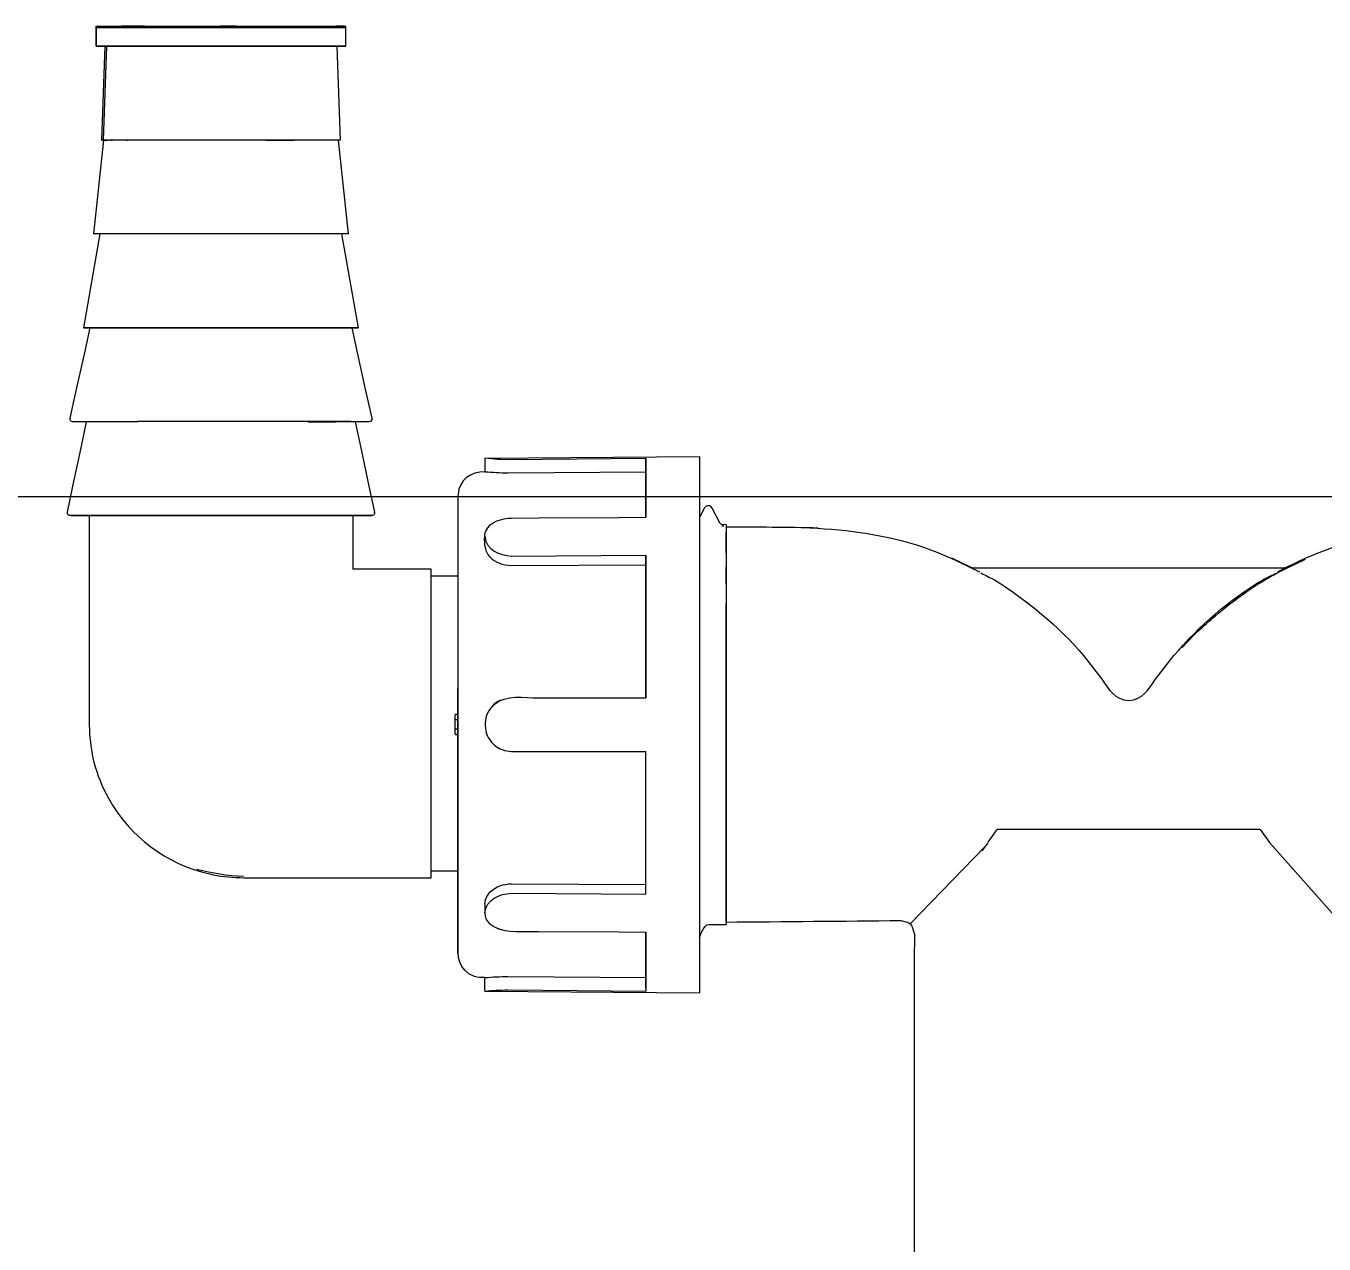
# Model space of a CAD drawing. Header units: millimetres. Extents: x 976 to 9349, y -1578 to 2211.
# Drawn here: x 3381.65 to 3391.32, y 1235.35 to 1244.43 of the extents above; entities that cross this region are included whole.
import ezdxf

# ---------------------------------------------------------------- set-up
doc = ezdxf.new("R2010")
doc.units = ezdxf.units.MM
doc.layers.add('Inst - odpływ', color=35, linetype='Continuous')
doc.layers.add('Płytki', color=254, linetype='Continuous')

# ---------------------------------------------------------------- blocks, each defined once
blk = doc.blocks.new('Z$W@#6654')
at = {"lineweight": -3}
blk.add_lwpolyline([(2.0771, 17.1956), (0.2171, 17.1956), (0.2171, 17.0584), (2.0771, 17.0584), (2.0771, 17.1956)], close=True, dxfattribs=at)
for points in [[(0.2171, 17.2084), (0.2171, 17.2084), (2.0771, 17.2084), (2.0771, 17.2084)], [(0.2171, 17.0584), (0.2171, 17.0584), (0.2171, 17.2084), (0.2171, 17.2084)], [(0.5771, 17.2084), (0.5771, 17.2084), (0.4052, 17.2084), (0.4052, 17.2084)], [(0.5105, 17.2084), (0.5105, 17.2084), (1.7125, 17.2084), (1.7125, 17.2084)], [(1.2637, 17.2084), (1.2637, 17.2084), (1.1416, 17.2084), (1.1416, 17.2084)], [(1.2619, 17.2084), (1.2619, 17.2084), (1.4986, 17.2084), (1.4986, 17.2084)], [(1.3784, 17.2084), (1.3784, 17.2084), (1.8029, 17.2084), (1.8029, 17.2084)], [(2.0686, 17.2084), (2.0686, 17.2084), (2.0038, 17.2084), (2.0038, 17.2084)], [(2.0771, 17.0584), (2.0771, 17.0584), (2.0771, 17.2084), (2.0771, 17.2084)], [(2.0771, 17.0584), (2.0771, 17.0584), (0.2171, 17.0584), (0.2171, 17.0584)], [(0.2336, 17.0584), (0.2336, 17.0584), (0.2255, 17.0584), (0.2255, 17.0584)], [(0.2822, 17.0584), (0.2822, 17.0584), (0.2571, 16.3584), (0.2571, 16.3584)], [(0.2729, 16.3584), (0.2729, 16.3584), (0.2975, 17.0584), (0.2975, 17.0584)], [(1.4986, 17.0584), (1.4986, 17.0584), (1.3784, 17.0584), (1.3784, 17.0584)], [(1.6121, 17.0584), (1.6121, 17.0584), (1.4895, 17.0584), (1.4895, 17.0584)], [(1.7125, 17.0584), (1.7125, 17.0584), (1.5952, 17.0584), (1.5952, 17.0584)], [(1.6937, 17.0584), (1.6937, 17.0584), (1.8029, 17.0584), (1.8029, 17.0584)], [(1.7838, 17.0584), (1.7838, 17.0584), (2.0686, 17.0584), (2.0686, 17.0584)], [(2.0121, 17.0584), (2.0121, 17.0584), (2.0371, 16.3584), (2.0371, 16.3584)], [(0.2707, 16.3584), (0.2707, 16.3584), (0.1972, 15.6584), (0.1972, 15.6584)], [(2.0371, 16.3584), (2.0371, 16.3584), (0.2571, 16.3584), (0.2571, 16.3584)], [(0.2652, 16.3584), (0.2652, 16.3584), (0.302, 16.3584), (0.302, 16.3584)], [(0.3273, 16.3584), (0.3273, 16.3584), (0.3398, 16.3584), (0.3398, 16.3584)], [(0.6144, 16.3584), (0.6144, 16.3584), (0.3418, 16.3584), (0.3418, 16.3584)], [(0.4436, 16.3584), (0.4436, 16.3584), (0.4543, 16.3584), (0.4543, 16.3584)], [(0.5292, 16.3584), (0.5292, 16.3584), (0.4614, 16.3584), (0.4614, 16.3584)], [(0.8159, 16.3584), (0.8159, 16.3584), (0.6061, 16.3584), (0.6061, 16.3584)], [(1.2669, 16.3584), (1.2669, 16.3584), (0.8108, 16.3584), (0.8108, 16.3584)], [(1.4881, 16.3584), (1.4881, 16.3584), (1.265, 16.3584), (1.265, 16.3584)], [(1.4748, 16.3584), (1.4748, 16.3584), (1.3756, 16.3584), (1.3756, 16.3584)], [(1.4829, 16.3584), (1.4829, 16.3584), (1.6926, 16.3584), (1.6926, 16.3584)], [(1.8572, 16.3584), (1.8572, 16.3584), (1.6843, 16.3584), (1.6843, 16.3584)], [(2.0157, 16.3584), (2.0157, 16.3584), (1.9578, 16.3584), (1.9578, 16.3584)], [(2.0291, 16.3584), (2.0291, 16.3584), (1.9936, 16.3584), (1.9936, 16.3584)], [(2.0972, 15.6584), (2.0972, 15.6584), (2.0235, 16.3584), (2.0235, 16.3584)], [(0.2456, 15.6584), (0.2456, 15.6584), (0.1221, 14.9584), (0.1221, 14.9584)], [(2.0972, 15.6584), (2.0972, 15.6584), (0.1972, 15.6584), (0.1972, 15.6584)], [(2.1721, 14.9584), (2.1721, 14.9584), (2.0487, 15.6584), (2.0487, 15.6584)], [(0.1241, 14.9584), (0.1241, 14.9584), (2.1701, 14.9584), (2.1701, 14.9584)], [(0.2072, 14.9584), (0.2072, 14.9584), (0.1221, 14.9584), (0.1221, 14.9584)], [(2.1629, 14.9584), (2.1629, 14.9584), (0.1315, 14.9584), (0.1315, 14.9584)], [(0.1315, 14.9584), (0.1315, 14.9584), (0.1723, 14.9584), (0.1723, 14.9584)], [(0.1315, 14.9584), (0.1315, 14.9584), (0.1743, 14.9584), (0.1743, 14.9584)], [(0.1589, 14.9584), (0.1589, 14.9584), (0.1723, 14.9584), (0.1723, 14.9584)], [(0.203, 14.9584), (0.203, 14.9584), (0.5546, 14.9584), (0.5546, 14.9584)], [(0.6597, 14.9584), (0.6597, 14.9584), (0.524, 14.9584), (0.524, 14.9584)], [(0.7787, 14.9584), (0.7787, 14.9584), (0.6346, 14.9584), (0.6346, 14.9584)], [(0.9017, 14.9584), (0.9017, 14.9584), (0.7597, 14.9584), (0.7597, 14.9584)], [(1.285, 14.9584), (1.285, 14.9584), (0.889, 14.9584), (0.889, 14.9584)], [(1.9649, 14.9584), (1.9649, 14.9584), (1.2782, 14.9584), (1.2782, 14.9584)], [(2.0377, 14.9584), (2.0377, 14.9584), (1.9248, 14.9584), (1.9248, 14.9584)], [(2.0952, 14.9584), (2.0952, 14.9584), (1.994, 14.9584), (1.994, 14.9584)], [(2.0488, 14.9584), (2.0488, 14.9584), (2.1372, 14.9584), (2.1372, 14.9584)], [(2.1721, 14.9584), (2.1721, 14.9584), (2.1132, 14.9584), (2.1132, 14.9584)], [(2.1629, 14.9584), (2.1629, 14.9584), (2.12, 14.9584), (2.12, 14.9584)], [(2.1629, 14.9584), (2.1629, 14.9584), (2.1219, 14.9584), (2.1219, 14.9584)], [(2.1372, 14.9584), (2.1372, 14.9584), (2.1219, 14.9584), (2.1219, 14.9584)], [(0.0411, 14.2584), (0.0279, 14.2584), (0.0202, 14.2719), (0.0228, 14.2837)], [(2.2532, 14.2584), (1.5162, 14.2627), (0.7791, 14.2584), (0.0421, 14.2584)], [(1.798, 14.2585), (1.798, 14.2585), (2.0003, 14.2585), (2.0003, 14.2585)], [(2.2715, 14.2837), (2.2741, 14.2719), (2.2663, 14.2584), (2.2532, 14.2584)], [(3.1141, 13.986), (3.1141, 13.986), (4.7141, 14), (4.7141, 14)], [(3.1141, 13.986), (3.1141, 13.986), (3.1141, 13.886), (3.1141, 13.886)], [(4.3141, 13.5461), (4.3141, 13.5461), (4.3141, 13.9865), (4.3141, 13.9865)], [(4.3141, 13.9865), (4.3141, 13.9865), (4.3141, 13.5461), (4.3141, 13.5461)], [(4.3141, 13.6358), (4.3141, 13.6358), (4.3141, 13.9655), (4.3141, 13.9655)], [(4.7141, 14), (4.7141, 14), (4.7141, 10), (4.7141, 10)], [(4.7141, 13.9996), (4.7141, 13.9996), (4.7141, 10.0005), (4.7141, 10.0005)], [(3.1141, 13.886), (3.0113, 13.8851), (2.922, 13.8251), (2.9144, 13.7156)], [(3.1141, 13.886), (3.1713, 13.8807), (3.2283, 13.8783), (3.2857, 13.8771)], [(3.2857, 13.8771), (3.2857, 13.8771), (4.3141, 13.886), (4.3141, 13.886)], [(4.3141, 13.7578), (4.3141, 13.7578), (4.3141, 13.8917), (4.3141, 13.8917)], [(4.3141, 13.841), (4.3141, 13.841), (4.3141, 13.886), (4.3141, 13.886)], [(4.3141, 13.5461), (4.3141, 13.5461), (4.3141, 13.7791), (4.3141, 13.7791)], [(4.3141, 13.7634), (4.3141, 13.7634), (4.3141, 13.6733), (4.3141, 13.6733)], [(2.9141, 13.6972), (2.9141, 13.6972), (2.9141, 10.5), (2.9141, 10.5)], [(4.3141, 13.5461), (4.3141, 13.5461), (4.3141, 13.7094), (4.3141, 13.7094)], [(0.0209, 13.5584), (0.0079, 13.5584), (0, 13.5717), (0.0025, 13.5834)], [(2.2724, 13.5584), (2.2724, 13.5584), (0.0218, 13.5584), (0.0218, 13.5584)], [(0.0319, 13.5584), (0.0319, 13.5584), (2.2724, 13.5584), (2.2724, 13.5584)], [(0.5496, 13.5584), (0.5496, 13.5584), (0.3537, 13.5584), (0.3537, 13.5584)], [(0.463, 13.5584), (0.463, 13.5584), (0.6556, 13.5584), (0.6556, 13.5584)], [(0.7757, 13.5584), (0.7757, 13.5584), (0.5845, 13.5584), (0.5845, 13.5584)], [(1.4405, 13.5584), (1.4405, 13.5584), (0.7219, 13.5584), (0.7219, 13.5584)], [(2.0449, 13.5584), (2.0449, 13.5584), (1.2793, 13.5584), (1.2793, 13.5584)], [(1.5615, 13.5584), (1.5615, 13.5584), (1.7103, 13.5584), (1.7103, 13.5584)], [(2.2734, 13.5584), (2.2734, 13.5584), (1.8098, 13.5585), (1.8098, 13.5585)], [(2.0158, 13.5585), (2.0158, 13.5585), (1.8098, 13.5585), (1.8098, 13.5585)], [(1.9487, 13.5584), (1.9487, 13.5584), (1.8474, 13.5584), (1.8474, 13.5584)], [(1.8819, 13.5584), (1.8819, 13.5584), (2.0145, 13.5584), (2.0145, 13.5584)], [(2.1248, 13.5584), (2.1248, 13.5584), (1.9314, 13.5584), (1.9314, 13.5584)], [(2.188, 13.5584), (2.188, 13.5584), (2.0012, 13.5584), (2.0012, 13.5584)], [(2.1301, 13.5584), (2.1301, 13.5584), (2.1301, 13.1584), (2.1301, 13.1584)], [(2.2918, 13.5834), (2.2941, 13.5723), (2.2878, 13.561), (2.2763, 13.5588)], [(2.2897, 13.5825), (2.2897, 13.5825), (2.2876, 13.5825), (2.2876, 13.5825)], [(2.2898, 13.5821), (2.2898, 13.5821), (2.2876, 13.5825), (2.2876, 13.5825)], [(4.3141, 13.5461), (4.3141, 13.5461), (4.3141, 13.6316), (4.3141, 13.6316)], [(4.752, 13.6156), (4.752, 13.6156), (4.7141, 13.5431), (4.7141, 13.5431)], [(4.8015, 13.6236), (4.7865, 13.6375), (4.7619, 13.6337), (4.752, 13.6156)], [(4.8815, 13.491), (4.8733, 13.496), (4.8699, 13.4963), (4.8655, 13.5045)], [(4.9141, 13.4896), (4.9141, 13.4896), (4.8802, 13.4913), (4.8802, 13.4913)], [(4.8815, 13.491), (4.8846, 13.4884), (4.8844, 13.484), (4.8845, 13.4802)], [(4.895, 13.4785), (4.895, 13.4785), (4.8845, 13.4802), (4.8845, 13.4802)], [(4.8948, 13.4784), (4.8948, 13.4784), (4.8896, 13.4789), (4.8896, 13.4789)], [(4.9141, 13.4896), (4.9141, 13.4896), (4.9141, 10.5105), (4.9141, 10.5105)], [(4.9141, 13.4896), (4.9141, 13.4896), (4.9141, 13.4585), (4.9141, 13.4585)], [(4.9141, 13.4841), (4.9141, 13.4841), (4.9141, 13.4656), (4.9141, 13.4656)], [(4.9141, 13.4759), (4.9141, 13.4759), (4.9141, 13.4217), (4.9141, 13.4217)], [(5.5997, 13.4645), (5.3716, 13.4736), (5.1424, 13.4699), (4.9141, 13.4719)], [(3.1141, 13.4043), (3.1242, 13.303), (3.2234, 13.2615), (3.3141, 13.2571)], [(4.9141, 13.2788), (4.9141, 13.2788), (4.9141, 13.4362), (4.9141, 13.4362)], [(3.1141, 13.3336), (3.1175, 13.2995), (3.1289, 13.2737), (3.1523, 13.2481)], [(3.3141, 13.2571), (3.3141, 13.2571), (4.3141, 13.2632), (4.3141, 13.2632)], [(4.3141, 13.2632), (4.3141, 13.2632), (4.3141, 12.2), (4.3141, 12.2)], [(4.3141, 12.2), (4.3141, 12.2), (4.3141, 13.2632), (4.3141, 13.2632)], [(4.9141, 13.2853), (4.9141, 13.2853), (4.9141, 13.1743), (4.9141, 13.1743)], [(4.9141, 13.2788), (4.9141, 13.2788), (4.9141, 13.2853), (4.9141, 13.2853)], [(2.7142, 10.8584), (2.7142, 10.8584), (2.7142, 13.1577), (2.7142, 13.1577)], [(2.7142, 12.3082), (2.7142, 12.3082), (2.7142, 13.1584), (2.7142, 13.1584)], [(2.9141, 13.2347), (2.9141, 13.2347), (2.9141, 11.7965), (2.9141, 11.7965)], [(3.1459, 13.2552), (3.1933, 13.2079), (3.2479, 13.1892), (3.3141, 13.186)], [(3.3141, 13.186), (3.3141, 13.186), (4.3141, 13.1922), (4.3141, 13.1922)], [(4.3141, 12.3554), (4.3141, 12.3554), (4.3141, 13.1922), (4.3141, 13.1922)], [(4.3141, 12.7379), (4.3141, 12.7379), (4.3141, 13.1922), (4.3141, 13.1922)], [(4.9141, 13.0486), (4.9141, 13.0486), (4.9141, 13.1775), (4.9141, 13.1775)], [(9.2315, 13.2401), (9.2315, 13.2401), (9.0262, 13.1397), (9.0262, 13.1397)], [(9.0262, 13.1345), (9.0262, 13.1345), (9.2315, 13.2347), (9.2315, 13.2347)], [(2.7142, 13.1584), (2.7142, 13.1584), (2.1301, 13.1584), (2.1301, 13.1584)], [(2.7142, 13.1084), (2.7142, 13.1084), (2.9141, 13.1084), (2.9141, 13.1084)], [(6.8124, 13.1314), (6.846, 13.1124), (6.8805, 13.0953), (6.9155, 13.0789)], [(6.9144, 13.0793), (7.1626, 12.9228), (7.387, 12.7386), (7.5771, 12.5144)], [(4.3141, 13.0153), (4.3141, 13.0153), (4.3141, 12.8851), (4.3141, 12.8851)], [(4.9141, 13.0503), (4.9141, 13.0503), (4.9141, 12.9022), (4.9141, 12.9022)], [(4.9141, 12.7359), (4.9141, 12.7359), (4.9141, 12.9055), (4.9141, 12.9055)], [(4.3141, 12.7518), (4.3141, 12.7518), (4.3141, 12.2), (4.3141, 12.2)], [(4.9141, 10.9389), (4.9141, 10.9389), (4.9141, 12.7448), (4.9141, 12.7448)], [(4.9141, 12.5629), (4.9141, 12.5629), (4.9141, 12.7448), (4.9141, 12.7448)], [(7.5771, 12.5144), (7.5771, 12.5144), (7.7134, 12.3396), (7.7134, 12.3396)], [(8.1148, 12.3396), (8.1148, 12.3396), (8.251, 12.5144), (8.251, 12.5144)], [(4.9141, 12.3838), (4.9141, 12.3838), (4.9141, 11.7997), (4.9141, 11.7997)], [(2.9141, 12.0381), (2.9141, 12.0381), (2.9141, 12.2692), (2.9141, 12.2692)], [(2.9141, 12.0381), (2.9141, 12.0381), (2.9141, 12.2036), (2.9141, 12.2036)], [(3.1832, 12.1512), (3.2727, 12.227), (3.4101, 12.2), (3.5141, 12.2)], [(3.2312, 12.182), (3.1253, 12.1328), (3.0935, 12.017), (3.1339, 11.9138)], [(2.9141, 12.075), (2.9141, 12.075), (2.8941, 12.075), (2.8941, 12.075)], [(2.8941, 12.0375), (2.8941, 12.0375), (2.9141, 12.0375), (2.9141, 12.0375)], [(2.8941, 12.05), (2.8941, 12.05), (2.8941, 12.075), (2.8941, 12.075)], [(2.8941, 12.0417), (2.8941, 12.0417), (2.8941, 12.075), (2.8941, 12.075)], [(2.8941, 12.05), (2.8941, 12.05), (2.8941, 12.075), (2.8941, 12.075)], [(2.8941, 12.05), (2.8941, 12.05), (2.8941, 12.0709), (2.8941, 12.0709)], [(2.8941, 12.0417), (2.8941, 12.0417), (2.8941, 12.0625), (2.8941, 12.0625)], [(2.8941, 11.9333), (2.8941, 11.9333), (2.8941, 12.0542), (2.8941, 12.0542)], [(2.8941, 12.0292), (2.8941, 12.0292), (2.8941, 12.0542), (2.8941, 12.0542)], [(2.9141, 11.8929), (2.9141, 11.9411), (2.9141, 11.9893), (2.9141, 12.0375)], [(2.9141, 12.0042), (2.9141, 12.0042), (2.9141, 12.0125), (2.9141, 12.0125)], [(2.9141, 11.9662), (2.9141, 11.9662), (2.8941, 11.9667), (2.8941, 11.9667)], [(2.8941, 11.9292), (2.8941, 11.9292), (2.9141, 11.9292), (2.9141, 11.9292)], [(2.9141, 11.925), (2.9141, 11.925), (2.8941, 11.925), (2.8941, 11.925)], [(2.8941, 11.9292), (2.8941, 11.9292), (2.8941, 11.95), (2.8941, 11.95)], [(2.9141, 11.9959), (2.9141, 11.9959), (2.9141, 11.9979), (2.9141, 11.9979)], [(2.9141, 11.7719), (2.9141, 11.7719), (2.9141, 11.9662), (2.9141, 11.9662)], [(2.9141, 11.9333), (2.9141, 11.9333), (2.9141, 11.3955), (2.9141, 11.3955)], [(2.9141, 11.581), (2.9141, 11.581), (2.9141, 11.9292), (2.9141, 11.9292)], [(2.9141, 11.925), (2.9141, 11.925), (2.9141, 11.9292), (2.9141, 11.9292)], [(3.1222, 11.9436), (3.1413, 11.8882), (3.1771, 11.8431), (3.2312, 11.818)], [(2.9141, 10.294), (2.9141, 10.294), (2.9141, 11.8929), (2.9141, 11.8929)], [(3.1832, 11.8488), (3.2216, 11.8163), (3.2648, 11.8035), (3.3141, 11.8)], [(3.3141, 11.8), (3.3141, 11.8), (4.3141, 11.8), (4.3141, 11.8)], [(4.3141, 10.7368), (4.3141, 10.7368), (4.3141, 11.8), (4.3141, 11.8)], [(4.3141, 10.7368), (4.3141, 10.7368), (4.3141, 11.8), (4.3141, 11.8)], [(4.3141, 10.8079), (4.3141, 10.8079), (4.3141, 11.8), (4.3141, 11.8)], [(4.3141, 10.9838), (4.3141, 10.9838), (4.3141, 11.8), (4.3141, 11.8)], [(2.9141, 11.6012), (2.9141, 11.6012), (2.9141, 10.8905), (2.9141, 10.8905)], [(4.9141, 11.4294), (4.9141, 11.4294), (4.9141, 11.2552), (4.9141, 11.2552)], [(2.9141, 11.0484), (2.9141, 11.0484), (2.9141, 11.2425), (2.9141, 11.2425)], [(6.866, 11.1228), (6.866, 11.1228), (6.9335, 11.217), (6.9335, 11.217)], [(8.8947, 11.217), (8.8947, 11.217), (6.9335, 11.217), (6.9335, 11.217)], [(8.7365, 11.217), (8.7365, 11.217), (7.1594, 11.217), (7.1594, 11.217)], [(8.8947, 11.217), (8.8947, 11.217), (8.9639, 11.1205), (8.9639, 11.1205)], [(2.9141, 11.0825), (2.9141, 11.0825), (2.9141, 10.5003), (2.9141, 10.5003)], [(6.841, 11.0895), (6.841, 11.0895), (6.2846, 10.5148), (6.2846, 10.5148)], [(6.8631, 11.1188), (6.8631, 11.1188), (6.8188, 11.0602), (6.8188, 11.0602)], [(8.9639, 11.1205), (8.9639, 11.1205), (9.5285, 10.4863), (9.5285, 10.4863)], [(2.9141, 10.7456), (2.9141, 10.7456), (2.9141, 10.9377), (2.9141, 10.9377)], [(4.3141, 10.9848), (4.3141, 10.9848), (4.3141, 11.0229), (4.3141, 11.0229)], [(4.9141, 10.5239), (4.9141, 10.5239), (4.9141, 10.9622), (4.9141, 10.9622)], [(1.3142, 10.8682), (1.1944, 10.8714), (1.0834, 10.8902), (0.9678, 10.9211)], [(2.9141, 10.9084), (2.9141, 10.9084), (2.7142, 10.9084), (2.7142, 10.9084)], [(2.9141, 10.3421), (2.9141, 10.3421), (2.9141, 10.8146), (2.9141, 10.8146)], [(2.9141, 10.4988), (2.9141, 10.4988), (2.9141, 10.81), (2.9141, 10.81)], [(3.1141, 10.6664), (3.1181, 10.7069), (3.1343, 10.7333), (3.1628, 10.7618)], [(3.1141, 10.5957), (3.1242, 10.6971), (3.2234, 10.7385), (3.3141, 10.743)], [(3.1523, 10.7518), (3.198, 10.795), (3.2524, 10.811), (3.3141, 10.8141)], [(3.3141, 10.8141), (3.3141, 10.8141), (4.3141, 10.8079), (4.3141, 10.8079)], [(3.3141, 10.743), (3.3141, 10.743), (4.3141, 10.7368), (4.3141, 10.7368)], [(2.9141, 10.4072), (2.9141, 10.4072), (2.9141, 10.6111), (2.9141, 10.6111)], [(2.9141, 10.548), (2.9141, 10.548), (2.9141, 10.3041), (2.9141, 10.3041)], [(3.1162, 10.5757), (3.1297, 10.5188), (3.1787, 10.4921), (3.229, 10.4729)], [(2.9141, 10.2945), (2.9141, 10.2945), (2.9141, 10.5144), (2.9141, 10.5144)], [(3.1832, 10.4924), (3.2856, 10.442), (3.4034, 10.4596), (3.5141, 10.4589)], [(4.3141, 10.454), (4.3141, 10.454), (4.3141, 10.0136), (4.3141, 10.0136)], [(4.3141, 10.0345), (4.3141, 10.0345), (4.3141, 10.454), (4.3141, 10.454)], [(4.3141, 10.454), (4.3141, 10.454), (4.3141, 10.3684), (4.3141, 10.3684)], [(4.7141, 10.4128), (4.7179, 10.4202), (4.7451, 10.5103), (4.7841, 10.5105)], [(4.7841, 10.5105), (4.7841, 10.5105), (4.9141, 10.5105), (4.9141, 10.5105)], [(4.9141, 10.5281), (5.3475, 10.5319), (5.7808, 10.5357), (6.2142, 10.5395)], [(4.9141, 10.531), (4.9141, 10.531), (4.9141, 10.5105), (4.9141, 10.5105)], [(4.9141, 10.531), (4.9141, 10.531), (4.9141, 10.5105), (4.9141, 10.5105)], [(6.2142, 10.5395), (6.2142, 10.5395), (6.2616, 10.5278), (6.2616, 10.5278)], [(6.2616, 10.5278), (6.3019, 10.5169), (6.3062, 10.4707), (6.3141, 10.4404)], [(4.3141, 10.2906), (4.3141, 10.2906), (4.3141, 10.4397), (4.3141, 10.4397)], [(4.3141, 10.3641), (4.3141, 10.3641), (4.3141, 10.221), (4.3141, 10.221)], [(4.3141, 10.3381), (4.3141, 10.3381), (4.3141, 10.1184), (4.3141, 10.1184)], [(4.3141, 10.2505), (4.3141, 10.2505), (4.3141, 10.1437), (4.3141, 10.1437)], [(4.3141, 10.1082), (4.3141, 10.1082), (4.3141, 10.2423), (4.3141, 10.2423)], [(3.1141, 10.114), (3.1713, 10.1194), (3.2283, 10.1217), (3.2857, 10.1229)], [(3.1141, 10.014), (3.1141, 10.014), (3.1141, 10.114), (3.1141, 10.114)], [(3.2857, 10.1229), (3.2857, 10.1229), (4.3141, 10.1141), (4.3141, 10.1141)], [(4.3141, 10.1591), (4.3141, 10.1591), (4.3141, 10.0136), (4.3141, 10.0136)], [(3.1141, 10.014), (3.1141, 10.014), (4.7141, 10), (4.7141, 10)], [(3.1141, 10.014), (3.1731, 10.0184), (3.2264, 10.0214), (3.2857, 10.0224)], [(3.2857, 10.0224), (3.2857, 10.0224), (4.3141, 10.0136), (4.3141, 10.0136)]]:
    blk.add_open_spline(points, degree=3, dxfattribs=at)
for points, knots in [([(0.0228, 14.2837), (0.0228, 14.2837), (0.0661, 14.4789), (0.0661, 14.4789), (0.0661, 14.4789), (0.0661, 14.4789), (0.129, 14.7631), (0.129, 14.7631), (0.129, 14.7631), (0.129, 14.7631), (0.1723, 14.9584), (0.1723, 14.9584)], [0, 0, 0, 0, 0.25, 0.25, 0.25, 0.25, 0.5, 0.5, 0.5, 0.5, 1, 1, 1, 1]), ([(2.1219, 14.9584), (2.1219, 14.9584), (2.1652, 14.7631), (2.1652, 14.7631), (2.1652, 14.7631), (2.1652, 14.7631), (2.2283, 14.4789), (2.2283, 14.4789), (2.2283, 14.4789), (2.2283, 14.4789), (2.2715, 14.2837), (2.2715, 14.2837)], [0, 0, 0, 0, 0.25, 0.25, 0.25, 0.25, 0.5, 0.5, 0.5, 0.5, 1, 1, 1, 1]), ([(0.0025, 13.5834), (0.0025, 13.5834), (0.0441, 13.779), (0.0441, 13.779), (0.0441, 13.779), (0.0441, 13.779), (0.1043, 14.0627), (0.1043, 14.0627), (0.1043, 14.0627), (0.1043, 14.0627), (0.1459, 14.2584), (0.1459, 14.2584)], [0, 0, 0, 0, 0.25, 0.25, 0.25, 0.25, 0.5, 0.5, 0.5, 0.5, 1, 1, 1, 1]), ([(0.5263, 14.2584), (0.5263, 14.2584), (0.3262, 14.2584), (0.3262, 14.2584), (0.3262, 14.2584), (0.3262, 14.2584), (0.2411, 14.2584), (0.2411, 14.2584), (0.2411, 14.2584), (0.2411, 14.2584), (0.0411, 14.2584), (0.0411, 14.2584)], [0, 0, 0, 0, 0.25, 0.25, 0.25, 0.25, 0.5, 0.5, 0.5, 0.5, 1, 1, 1, 1]), ([(2.2532, 14.2584), (2.2532, 14.2584), (2.0532, 14.2585), (2.0532, 14.2585), (2.0532, 14.2585), (2.0532, 14.2585), (1.998, 14.2585), (1.998, 14.2585), (1.998, 14.2585), (1.998, 14.2585), (1.798, 14.2585), (1.798, 14.2585)], [0, 0, 0, 0, 0.25, 0.25, 0.25, 0.25, 0.5, 0.5, 0.5, 0.5, 1, 1, 1, 1]), ([(2.1484, 14.2584), (2.1484, 14.2584), (2.1899, 14.0627), (2.1899, 14.0627), (2.1899, 14.0627), (2.1899, 14.0627), (2.2502, 13.779), (2.2502, 13.779), (2.2502, 13.779), (2.2502, 13.779), (2.2918, 13.5834), (2.2918, 13.5834)], [0, 0, 0, 0, 0.25, 0.25, 0.25, 0.25, 0.5, 0.5, 0.5, 0.5, 1, 1, 1, 1]), ([(3.2311, 13.9787), (3.2311, 13.9787), (3.163, 13.9821), (3.163, 13.9821), (3.163, 13.9821), (3.163, 13.9821), (3.1141, 13.986), (3.1141, 13.986)], [0, 0, 0, 0, 0.333333, 0.333333, 0.333333, 0.333333, 1, 1, 1, 1]), ([(3.1832, 13.9809), (3.1832, 13.9809), (3.2069, 13.979), (3.2069, 13.979), (3.2069, 13.979), (3.2069, 13.979), (3.2857, 13.9777), (3.2857, 13.9777), (3.2857, 13.9777), (3.2857, 13.9777), (4.3141, 13.9865), (4.3141, 13.9865)], [0, 0, 0, 0, 0.25, 0.25, 0.25, 0.25, 0.5, 0.5, 0.5, 0.5, 1, 1, 1, 1]), ([(2.9144, 13.7156), (2.9144, 13.7156), (2.9141, 13.7057), (2.9141, 13.7057), (2.9141, 13.7057), (2.9141, 13.7057), (2.9141, 13.5057), (2.9141, 13.5057), (2.9141, 13.5057), (2.9141, 13.5057), (2.9141, 12.2542), (2.9141, 12.2542), (2.9141, 12.2542), (2.9141, 12.2542), (2.9141, 12.0542), (2.9141, 12.0542)], [0, 0, 0, 0, 0.2, 0.2, 0.2, 0.2, 0.4, 0.4, 0.4, 0.4, 0.6, 0.6, 0.6, 0.6, 1, 1, 1, 1]), ([(0.5141, 13.5584), (0.5141, 13.5584), (0.3141, 13.5584), (0.3141, 13.5584), (0.3141, 13.5584), (0.3141, 13.5584), (0.2209, 13.5584), (0.2209, 13.5584), (0.2209, 13.5584), (0.2209, 13.5584), (0.0209, 13.5584), (0.0209, 13.5584)], [0, 0, 0, 0, 0.25, 0.25, 0.25, 0.25, 0.5, 0.5, 0.5, 0.5, 1, 1, 1, 1]), ([(0.1641, 13.5584), (0.1641, 13.5584), (0.1641, 13.3584), (0.1641, 13.3584), (0.1641, 13.3584), (0.1641, 13.3584), (0.1641, 12.2084), (0.1641, 12.2084)], [0, 0, 0, 0, 0.333333, 0.333333, 0.333333, 0.333333, 1, 1, 1, 1]), ([(2.2763, 13.5588), (2.2763, 13.5588), (2.1639, 13.5584), (2.1639, 13.5584), (2.1639, 13.5584), (2.1639, 13.5584), (2.0564, 13.5584), (2.0564, 13.5584)], [0, 0, 0, 0, 0.333333, 0.333333, 0.333333, 0.333333, 1, 1, 1, 1]), ([(4.8655, 13.5045), (4.8655, 13.5045), (4.8078, 13.6151), (4.8078, 13.6151), (4.8078, 13.6151), (4.8078, 13.6151), (4.8015, 13.6236), (4.8015, 13.6236)], [0, 0, 0, 0, 0.333333, 0.333333, 0.333333, 0.333333, 1, 1, 1, 1]), ([(3.1141, 13.3336), (3.1141, 13.3665), (3.1083, 13.4104), (3.1222, 13.4436), (3.1222, 13.4436), (3.1521, 13.5151), (3.2443, 13.5391), (3.3141, 13.5398)], [0, 0, 0, 0, 0.333333, 0.333333, 0.333333, 0.333333, 1, 1, 1, 1]), ([(3.3141, 13.5398), (3.3141, 13.5398), (3.5141, 13.5412), (3.5141, 13.5412), (3.5141, 13.5412), (3.5141, 13.5412), (4.1141, 13.5449), (4.1141, 13.5449), (4.1141, 13.5449), (4.1141, 13.5449), (4.3141, 13.5461), (4.3141, 13.5461)], [0, 0, 0, 0, 0.25, 0.25, 0.25, 0.25, 0.5, 0.5, 0.5, 0.5, 1, 1, 1, 1]), ([(5.5377, 13.4665), (5.8263, 13.4545), (6.109, 13.4162), (6.3836, 13.3227), (6.3836, 13.3227), (6.5286, 13.2734), (6.6647, 13.2067), (6.8019, 13.1397)], [0, 0, 0, 0, 0.333333, 0.333333, 0.333333, 0.333333, 1, 1, 1, 1]), ([(10.9141, 13.4719), (10.5734, 13.4689), (10.2256, 13.4867), (9.8879, 13.4327), (9.8879, 13.4327), (9.6634, 13.3968), (9.4398, 13.3312), (9.2315, 13.2401)], [0, 0, 0, 0, 0.333333, 0.333333, 0.333333, 0.333333, 1, 1, 1, 1]), ([(9.2315, 13.2401), (9.2315, 13.2401), (9.0876, 13.172), (9.0876, 13.172), (9.0876, 13.172), (9.0876, 13.172), (9.0652, 13.1665), (9.0652, 13.1665), (9.0652, 13.1665), (9.0652, 13.1665), (8.8652, 13.1665), (8.8652, 13.1665), (8.8652, 13.1665), (8.8652, 13.1665), (6.9629, 13.1665), (6.9629, 13.1665), (6.9629, 13.1665), (6.9629, 13.1665), (6.7629, 13.1665), (6.7629, 13.1665), (6.7629, 13.1665), (6.7629, 13.1665), (6.7397, 13.1721), (6.7397, 13.1721), (6.7397, 13.1721), (6.7397, 13.1721), (6.5967, 13.2401), (6.5967, 13.2401)], [0, 0, 0, 0, 0.125, 0.125, 0.125, 0.125, 0.25, 0.25, 0.25, 0.25, 0.375, 0.375, 0.375, 0.375, 0.5, 0.5, 0.5, 0.5, 0.625, 0.625, 0.625, 0.625, 0.75, 0.75, 0.75, 0.75, 1, 1, 1, 1]), ([(8.251, 12.5144), (8.4388, 12.7357), (8.664, 12.9319), (8.9144, 13.0797), (8.9144, 13.0797), (8.9435, 13.0968), (8.9762, 13.1099), (9.006, 13.126)], [0, 0, 0, 0, 0.333333, 0.333333, 0.333333, 0.333333, 1, 1, 1, 1]), ([(8.3109, 12.5726), (8.3843, 12.6588), (8.4723, 12.7362), (8.5579, 12.8096), (8.5579, 12.8096), (8.7024, 12.9333), (8.8587, 13.0437), (9.0262, 13.1345)], [0, 0, 0, 0, 0.333333, 0.333333, 0.333333, 0.333333, 1, 1, 1, 1]), ([(7.7134, 12.3396), (7.7708, 12.2598), (7.8076, 12.1853), (7.9141, 12.1804), (7.9141, 12.1804), (8.0206, 12.1853), (8.0574, 12.2598), (8.1148, 12.3396)], [0, 0, 0, 0, 0.333333, 0.333333, 0.333333, 0.333333, 1, 1, 1, 1]), ([(0.1641, 12.2084), (0.1641, 12.0428), (0.159, 11.8819), (0.2008, 11.7205), (0.2008, 11.7205), (0.225, 11.6267), (0.2612, 11.5358), (0.3082, 11.451), (0.3082, 11.451), (0.466, 11.1662), (0.7437, 10.9581), (1.0614, 10.8865), (1.0614, 10.8865), (1.2116, 10.8527), (1.361, 10.8584), (1.5141, 10.8584)], [0, 0, 0, 0, 0.2, 0.2, 0.2, 0.2, 0.4, 0.4, 0.4, 0.4, 0.6, 0.6, 0.6, 0.6, 1, 1, 1, 1]), ([(3.5141, 12.2), (3.5141, 12.2), (4.1141, 12.2), (4.1141, 12.2), (4.1141, 12.2), (4.1141, 12.2), (4.3141, 12.2), (4.3141, 12.2)], [0, 0, 0, 0, 0.333333, 0.333333, 0.333333, 0.333333, 1, 1, 1, 1]), ([(1.5141, 10.8584), (1.5141, 10.8584), (2.5141, 10.8584), (2.5141, 10.8584), (2.5141, 10.8584), (2.5141, 10.8584), (2.7142, 10.8584), (2.7142, 10.8584)], [0, 0, 0, 0, 0.333333, 0.333333, 0.333333, 0.333333, 1, 1, 1, 1]), ([(3.1141, 10.6664), (3.1141, 10.6664), (3.1141, 10.5957), (3.1141, 10.5957), (3.1141, 10.5957), (3.1141, 10.5957), (3.1162, 10.5757), (3.1162, 10.5757)], [0, 0, 0, 0, 0.333333, 0.333333, 0.333333, 0.333333, 1, 1, 1, 1]), ([(3.5141, 10.4589), (3.5141, 10.4589), (4.1141, 10.4552), (4.1141, 10.4552), (4.1141, 10.4552), (4.1141, 10.4552), (4.3141, 10.454), (4.3141, 10.454)], [0, 0, 0, 0, 0.333333, 0.333333, 0.333333, 0.333333, 1, 1, 1, 1]), ([(3.1141, 10.114), (3.0879, 10.1142), (3.0628, 10.1149), (3.0376, 10.1233), (3.0376, 10.1233), (3.0229, 10.1281), (3.009, 10.1348), (2.996, 10.1432), (2.996, 10.1432), (2.9, 10.2056), (2.9141, 10.3129), (2.9141, 10.4138)], [0, 0, 0, 0, 0.25, 0.25, 0.25, 0.25, 0.5, 0.5, 0.5, 0.5, 1, 1, 1, 1]), ([(6.316, 10.4416), (6.316, 10.4416), (6.3141, 10.2395), (6.3141, 10.2395), (6.3141, 10.2395), (6.3141, 10.2395), (6.3141, 6.8465), (6.3141, 6.8465), (6.3141, 6.8465), (6.3141, 6.8465), (6.3141, 6.6465), (6.3141, 6.6465), (6.3141, 6.6465), (6.3141, 6.6465), (6.3137, 6.6392), (6.3137, 6.6392)], [0, 0, 0, 0, 0.2, 0.2, 0.2, 0.2, 0.4, 0.4, 0.4, 0.4, 0.6, 0.6, 0.6, 0.6, 1, 1, 1, 1])]:
    blk.add_open_spline(points, degree=3, knots=knots, dxfattribs=at)

msp = doc.modelspace()

# ---------------------------------------------------------------- linework, layer by layer
at = {"layer": 'Płytki'}
msp.add_line((3313.6389, 1240.9214), (3399.4389, 1240.9214), dxfattribs=at)

# ---------------------------------------------------------------- block references
at = {"layer": 'Inst - odpływ'}
msp.add_blockref('Z$W@#6654', (3381.9531, 1227.2214), dxfattribs=at)

doc.saveas('drawing.dxf')
